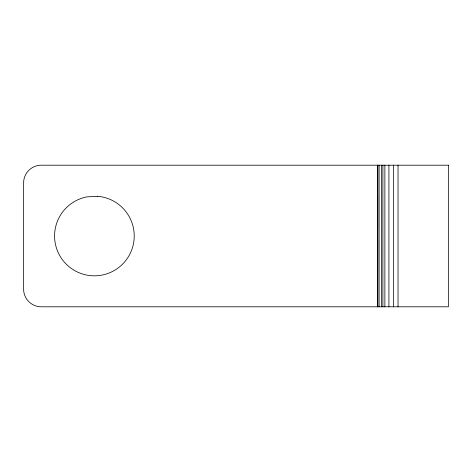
<?xml version="1.0" encoding="UTF-8"?>
<svg xmlns="http://www.w3.org/2000/svg" width="472" height="472" viewBox="0 0 472 472"><rect width="100%" height="100%" fill="white"/><g stroke="black" fill="none" stroke-linecap="round" stroke-linejoin="round"><path stroke-width="0.71" d="M377.624 231.711L377.665 196.405L377.688 229.893M377.688 240.289L377.653 275.595L377.624 242.107M398.032 165.2L398.032 306.8M393.412 165.2L393.412 306.8M388.922 165.2L388.922 306.8M384.869 165.2L384.869 306.8M382.886 165.2L382.886 306.8M381.523 165.2L381.523 306.8M379.116 165.2L379.116 306.8M377.812 165.2L377.812 306.8M377.7 165.2L377.7 306.8M377.6 165.2L377.6 306.8M97.309 196.281L86.925 196.883A39.825 39.825 0 0 0 62.103 259.305A39.825 39.825 0 0 0 129.169 255.417A39.825 39.825 0 0 0 97.309 196.281M448.4 165.2L41.105 165.2A17.7 17.7 0 0 0 23.6 182.9L23.6 289.1A17.7 17.7 0 0 0 41.3 306.8L448.4 306.8L448.4 165.2"/></g></svg>
